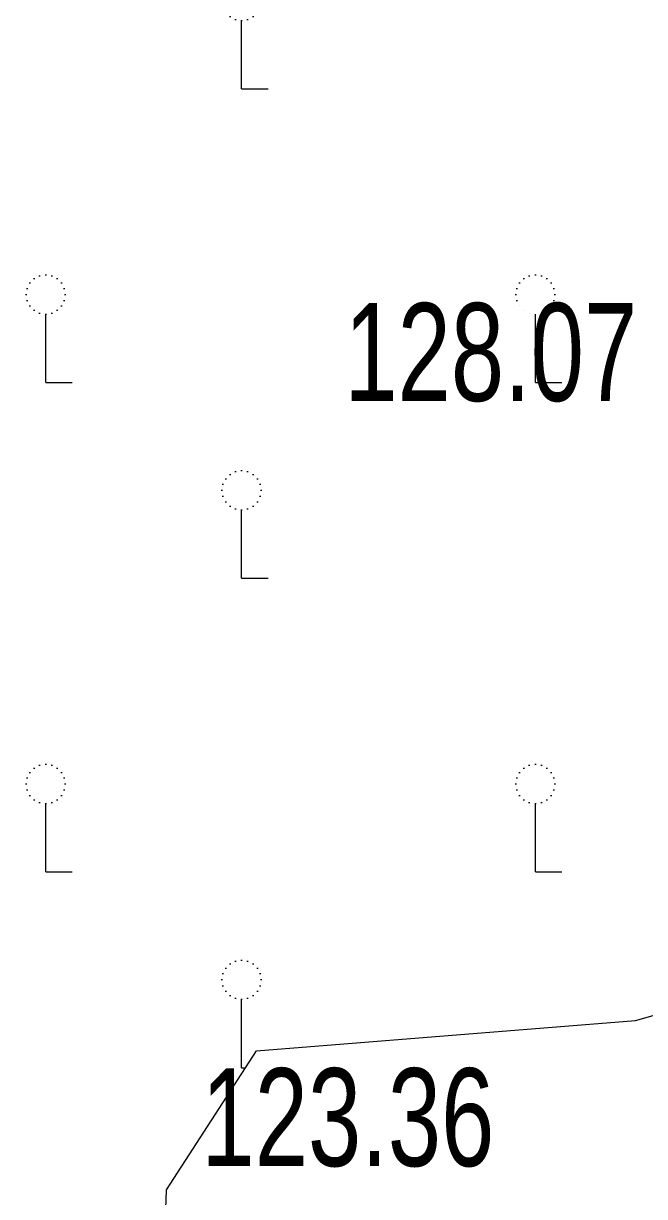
# Model space of a CAD drawing. Header units: metres. Extents: x 431006 to 434411, y 2469261 to 2473208.
# Drawn here: x 431705.1 to 431730.47, y 2473018.75 to 2473066.69 of the extents above; entities that cross this region are included whole.
import ezdxf

# ---------------------------------------------------------------- set-up
doc = ezdxf.new("R2010")
doc.units = ezdxf.units.M
doc.header["$MEASUREMENT"] = 0
for name, color, linetype, lineweight in [('CAO DO', 8, 'Continuous', 18), ('ranh gioi thuc vat-ks', 8, 'RAO_T_VAT', 18), ('thuc vat-ks', 8, 'Continuous', 18)]:
    doc.layers.add(name, color=color, linetype=linetype, lineweight=lineweight)
doc.styles.get("Standard").update_dxf_attribs({"font": 'arial.ttf'})
doc.linetypes.add('RAO_T_VAT', pattern='A,0,[133,ltypeshp.shx,S=0.34,R=0,X=-0.17,Y=0],-2,[133,ltypeshp.shx,S=0.08,R=0,X=0,Y=0],-1.5,[133,ltypeshp.shx,S=0.08,R=0,X=0,Y=0],-1.5,[133,ltypeshp.shx,S=0.08,R=0,X=0,Y=0],-2', length=7)

msp = doc.modelspace()

# ---------------------------------------------------------------- hatches: boundary and pattern name
at = {"layer": 'thuc vat-ks'}
h = msp.add_hatch(dxfattribs=at)
h.set_pattern_fill('217B', color=9, scale=20, style=0, pattern_type=2)
h.set_pattern_definition([(0, (14.8, 7.6), (0, 20), [0, -20]), (0, (14.76, 7.848), (0, 20), [0, -20]), (0, (14.648, 8.07), (0, 20), [0, -20]), (0, (14.47, 8.248), (0, 20), [0, -20]), (0, (14.248, 8.36), (0, 20), [0, -20]), (0, (14, 8.4), (0, 20), [0, -20]), (0, (13.752, 8.36), (0, 20), [0, -20]), (0, (13.53, 8.248), (0, 20), [0, -20]), (0, (13.352, 8.07), (0, 20), [0, -20]), (0, (13.24, 7.848), (0, 20), [0, -20]), (0, (13.2, 7.6), (0, 20), [0, -20]), (0, (13.24, 7.352), (0, 20), [0, -20]), (0, (13.352, 7.13), (0, 20), [0, -20]), (0, (13.53, 6.952), (0, 20), [0, -20]), (0, (13.752, 6.84), (0, 20), [0, -20]), (0, (14, 6.8), (0, 20), [0, -20]), (0, (14.248, 6.84), (0, 20), [0, -20]), (0, (14.47, 6.952), (0, 20), [0, -20]), (0, (14.648, 7.13), (0, 20), [0, -20]), (0, (14.76, 7.352), (0, 20), [0, -20]), (0, (6.76, 15.352), (0, 20), [0, -20]), (0, (6.648, 15.13), (0, 20), [0, -20]), (0, (6.47, 14.952), (0, 20), [0, -20]), (0, (6.248, 14.84), (0, 20), [0, -20]), (0, (6, 14.8), (0, 20), [0, -20]), (0, (5.752, 14.84), (0, 20), [0, -20]), (0, (5.53, 14.952), (0, 20), [0, -20]), (0, (5.352, 15.13), (0, 20), [0, -20]), (0, (5.24, 15.352), (0, 20), [0, -20]), (0, (5.2, 15.6), (0, 20), [0, -20]), (0, (5.24, 15.848), (0, 20), [0, -20]), (0, (5.352, 16.07), (0, 20), [0, -20]), (0, (5.53, 16.248), (0, 20), [0, -20]), (0, (5.752, 16.36), (0, 20), [0, -20]), (0, (6, 16.4), (0, 20), [0, -20]), (0, (6.248, 16.36), (0, 20), [0, -20]), (0, (6.47, 16.248), (0, 20), [0, -20]), (0, (6.648, 16.07), (0, 20), [0, -20]), (0, (6.76, 15.848), (0, 20), [0, -20]), (0, (6.8, 15.6), (0, 20), [0, -20]), (0, (14, 4), (0, 20), [1.086, -18.914]), (0, (6, 12), (0, 20), [1.086, -18.914]), (90, (14, 4), (-20, 1e-15), [2.8, -17.2]), (90, (6, 12), (-20, 1e-15), [2.8, -17.2])])
h.paths.add_polyline_path([(431591.779, 2472979.149), (431583.673, 2472956.537), (431571.654, 2472943.416), (431566.622, 2472935.308), (431578.362, 2472922.187), (431613.859, 2472903.483), (431647.369, 2472883.592), (431668.37, 2472878.887), (431691.138, 2472880.259), (431701.54, 2472895.158), (431699.774, 2472906.723), (431673.663, 2472929.176), (431667.382, 2472945.643), (431670.915, 2472953.68), (431701.523, 2472976.69), (431707.489, 2472987.039), (431710.314, 2473001.15), (431710.942, 2473019.025), (431714.627, 2473024.709), (431730.109, 2473025.946), (431737.231, 2473027.956), (431738.779, 2473037.389), (431737.115, 2473059.879), (431749.289, 2473072.559), (431744.941, 2473085.413), (431725.984, 2473099.136), (431714.506, 2473094.793), (431690.132, 2473063.792), (431677.891, 2473051.01), (431655.356, 2473042.952), (431629.204, 2473036.561), (431614.18, 2473027.392), (431596.886, 2472997.549)])

# ---------------------------------------------------------------- linework, layer by layer
at = {"layer": 'ranh gioi thuc vat-ks', "color": 9, "lineweight": 0, "ltscale": 3}
msp.add_lwpolyline([(431699.774, 2472906.723), (431673.663, 2472929.176), (431667.382, 2472945.643), (431670.915, 2472953.68), (431701.523, 2472976.69), (431707.489, 2472987.039), (431710.314, 2473001.15), (431710.942, 2473019.025), (431714.627, 2473024.709), (431730.109, 2473025.946), (431737.231, 2473027.956), (431738.779, 2473037.389), (431737.115, 2473059.879), (431749.289, 2473072.559), (431744.941, 2473085.413), (431725.984, 2473099.136), (431714.506, 2473094.793), (431690.132, 2473063.792), (431677.891, 2473051.01), (431655.356, 2473042.952), (431629.204, 2473036.561)], dxfattribs=at)

# ---------------------------------------------------------------- texts
at = {"layer": 'CAO DO', "color": 9, "lineweight": 0, "width": 0.7}
for s, p in [('128.07', (431718.211, 2473051.26, 128.071)), ('123.36', (431712.376, 2473019.992, 123.364))]:
    msp.add_text(s, height=4, dxfattribs=at).set_placement(p)

doc.saveas('drawing.dxf')
